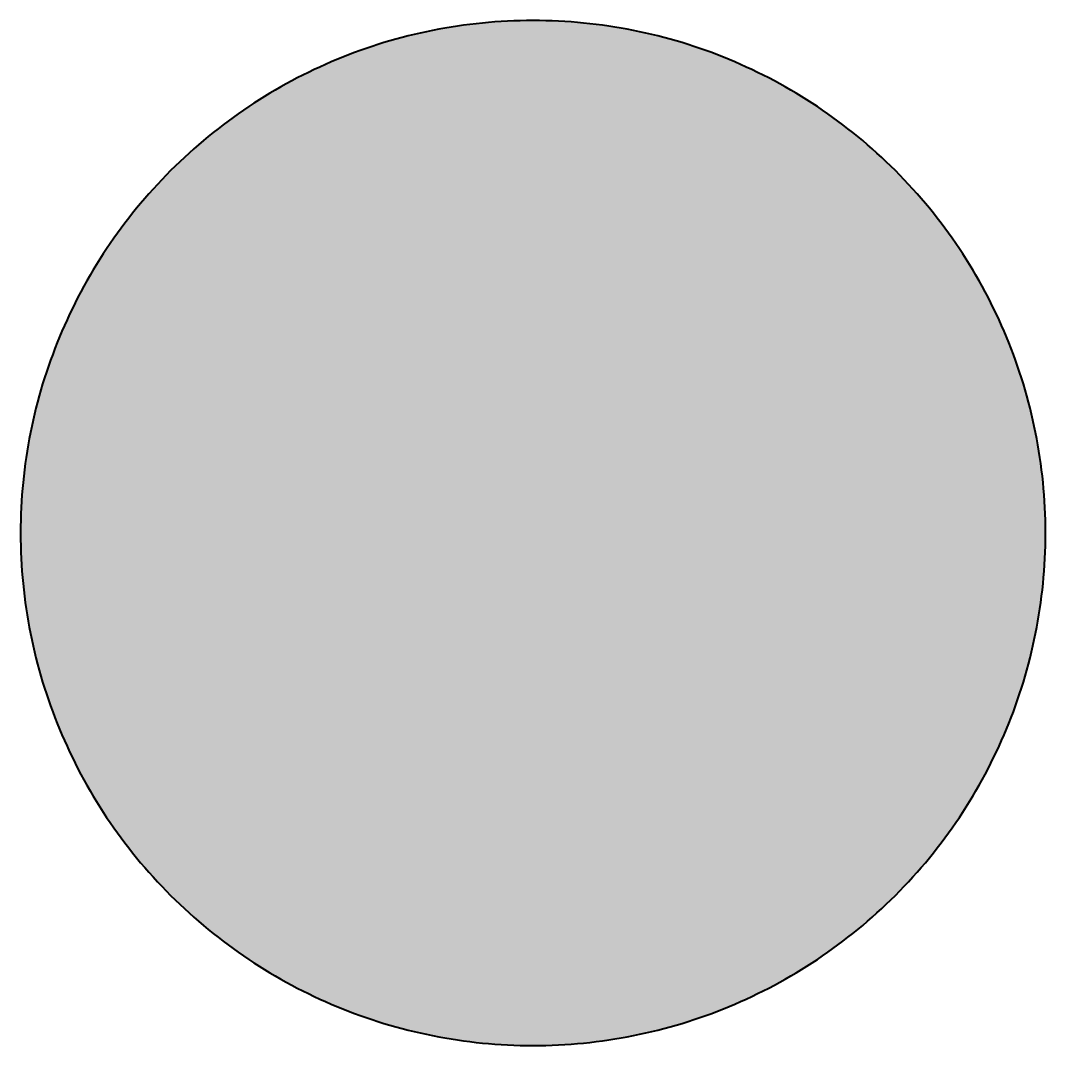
# Model space of a CAD drawing. Header units: metres. Extents: x -10.3 to 34.1, y -1.5 to 32.9.
# Drawn here: x 23.65 to 28.1, y 24.708 to 29.159 of the extents above; entities that cross this region are included whole.
import ezdxf
from ezdxf.enums import TextEntityAlignment as Align

# ---------------------------------------------------------------- set-up
doc = ezdxf.new("R2010")
doc.units = ezdxf.units.M
doc.styles.add('DZ', font='arialbd.ttf')

# ---------------------------------------------------------------- blocks, each defined once
blk = doc.blocks.new('*U11')
at = {"true_color": 0xf1efea}
blk.add_hatch(color=7, dxfattribs=at).paths.add_polyline_path([(3.175, 0), (3.1747, 0.0395), (3.174, 0.0789), (3.1728, 0.1182), (3.1711, 0.1574), (3.1689, 0.1967), (3.1662, 0.2358), (3.1631, 0.2748), (3.1595, 0.3138), (3.1554, 0.3527), (3.1508, 0.3915), (3.1457, 0.4302), (3.1402, 0.4688), (3.1342, 0.5074), (3.1277, 0.5458), (3.1208, 0.5841), (3.1134, 0.6223), (3.1055, 0.6604), (3.0972, 0.6984), (3.0885, 0.7362), (3.0793, 0.7739), (3.0696, 0.8115), (3.0594, 0.8489), (3.0488, 0.8863), (3.0377, 0.9234), (3.0263, 0.9604), (3.0143, 0.9973), (3.0019, 1.0339), (2.9891, 1.0705), (2.9758, 1.1069), (2.9621, 1.1431), (2.9479, 1.1792), (2.9333, 1.215), (2.9183, 1.2507), (2.9029, 1.2862), (2.8869, 1.3215), (2.8705, 1.3566), (2.8538, 1.3916), (2.8366, 1.4262), (2.819, 1.4607), (2.801, 1.495), (2.7825, 1.5292), (2.7636, 1.563), (2.7443, 1.5967), (2.7246, 1.6301), (2.7044, 1.6633), (2.6839, 1.6963), (2.663, 1.729), (2.6416, 1.7615), (2.6198, 1.7937), (2.5976, 1.8257), (2.575, 1.8574), (2.552, 1.8889), (2.5286, 1.9202), (2.5048, 1.9511), (2.4805, 1.9817), (2.456, 2.0121), (2.4309, 2.0423), (2.4056, 2.0721), (2.3798, 2.1017), (2.3536, 2.1309), (2.3271, 2.16), (2.3001, 2.1886), (2.2728, 2.217), (2.2451, 2.245), (2.217, 2.2727), (2.1886, 2.3001), (2.16, 2.3271), (2.1309, 2.3536), (2.1017, 2.3798), (2.0721, 2.4055), (2.0423, 2.4309), (2.0121, 2.4559), (1.9817, 2.4805), (1.9511, 2.5048), (1.9202, 2.5285), (1.8889, 2.5519), (1.8575, 2.5749), (1.8257, 2.5976), (1.7938, 2.6197), (1.7615, 2.6415), (1.729, 2.663), (1.6963, 2.6839), (1.6633, 2.7044), (1.6302, 2.7246), (1.5967, 2.7443), (1.563, 2.7636), (1.5292, 2.7825), (1.4951, 2.8009), (1.4608, 2.819), (1.4262, 2.8366), (1.3916, 2.8538), (1.3566, 2.8706), (1.3215, 2.8869), (1.2862, 2.9028), (1.2507, 2.9183), (1.215, 2.9333), (1.1791, 2.9479), (1.1431, 2.962), (1.1069, 2.9758), (1.0705, 2.9891), (1.034, 3.0019), (0.9973, 3.0143), (0.9604, 3.0263), (0.9234, 3.0378), (0.8862, 3.0488), (0.849, 3.0594), (0.8115, 3.0696), (0.7739, 3.0792), (0.7362, 3.0885), (0.6984, 3.0973), (0.6604, 3.1056), (0.6223, 3.1134), (0.5841, 3.1208), (0.5458, 3.1278), (0.5074, 3.1342), (0.4689, 3.1402), (0.4302, 3.1458), (0.3915, 3.1508), (0.3527, 3.1554), (0.3138, 3.1595), (0.2749, 3.1631), (0.2358, 3.1663), (0.1966, 3.1689), (0.1574, 3.1711), (0.1182, 3.1728), (0.0788, 3.174), (0.0394, 3.1748), (0, 3.175), (-0.0395, 3.1748), (-0.0789, 3.174), (-0.1182, 3.1728), (-0.1574, 3.1711), (-0.1967, 3.1689), (-0.2358, 3.1663), (-0.2748, 3.1631), (-0.3138, 3.1595), (-0.3527, 3.1554), (-0.3915, 3.1508), (-0.4302, 3.1458), (-0.4688, 3.1402), (-0.5074, 3.1342), (-0.5458, 3.1278), (-0.5841, 3.1208), (-0.6223, 3.1134), (-0.6604, 3.1056), (-0.6984, 3.0973), (-0.7362, 3.0885), (-0.7739, 3.0792), (-0.8115, 3.0696), (-0.8489, 3.0594), (-0.8863, 3.0488), (-0.9234, 3.0378), (-0.9604, 3.0263), (-0.9973, 3.0143), (-1.0339, 3.0019), (-1.0705, 2.9891), (-1.1069, 2.9758), (-1.1431, 2.962), (-1.1792, 2.9479), (-1.215, 2.9333), (-1.2507, 2.9183), (-1.2862, 2.9028), (-1.3215, 2.8869), (-1.3567, 2.8706), (-1.3916, 2.8538), (-1.4262, 2.8366), (-1.4607, 2.819), (-1.495, 2.8009), (-1.5292, 2.7825), (-1.563, 2.7636), (-1.5967, 2.7443), (-1.6301, 2.7246), (-1.6633, 2.7044), (-1.6963, 2.6839), (-1.729, 2.663), (-1.7615, 2.6415), (-1.7937, 2.6197), (-1.8257, 2.5976), (-1.8574, 2.5749), (-1.8889, 2.5519), (-1.9202, 2.5285), (-1.9511, 2.5048), (-1.9817, 2.4805), (-2.0121, 2.4559), (-2.0423, 2.4309), (-2.0721, 2.4055), (-2.1017, 2.3798), (-2.1309, 2.3536), (-2.16, 2.3271), (-2.1886, 2.3001), (-2.217, 2.2727), (-2.2451, 2.245), (-2.2727, 2.217), (-2.3001, 2.1886), (-2.3271, 2.16), (-2.3536, 2.1309), (-2.3798, 2.1017), (-2.4055, 2.0721), (-2.4309, 2.0423), (-2.4559, 2.0121), (-2.4805, 1.9817), (-2.5048, 1.9511), (-2.5285, 1.9202), (-2.5519, 1.8889), (-2.5749, 1.8574), (-2.5976, 1.8257), (-2.6197, 1.7937), (-2.6415, 1.7615), (-2.663, 1.729), (-2.6839, 1.6963), (-2.7044, 1.6633), (-2.7246, 1.6301), (-2.7443, 1.5967), (-2.7636, 1.563), (-2.7825, 1.5292), (-2.8009, 1.495), (-2.819, 1.4607), (-2.8366, 1.4262), (-2.8538, 1.3916), (-2.8706, 1.3566), (-2.8869, 1.3215), (-2.9028, 1.2862), (-2.9183, 1.2507), (-2.9333, 1.215), (-2.9479, 1.1792), (-2.962, 1.1431), (-2.9758, 1.1069), (-2.9891, 1.0705), (-3.0019, 1.0339), (-3.0143, 0.9973), (-3.0263, 0.9604), (-3.0378, 0.9234), (-3.0488, 0.8863), (-3.0594, 0.8489), (-3.0696, 0.8115), (-3.0792, 0.7739), (-3.0885, 0.7362), (-3.0973, 0.6984), (-3.1056, 0.6604), (-3.1134, 0.6223), (-3.1208, 0.5841), (-3.1278, 0.5458), (-3.1342, 0.5074), (-3.1402, 0.4688), (-3.1458, 0.4302), (-3.1508, 0.3915), (-3.1554, 0.3527), (-3.1595, 0.3138), (-3.1631, 0.2748), (-3.1663, 0.2358), (-3.1689, 0.1967), (-3.1711, 0.1574), (-3.1728, 0.1182), (-3.174, 0.0789), (-3.1748, 0.0395), (-3.175, 0), (-3.1748, -0.0394), (-3.174, -0.0788), (-3.1728, -0.1182), (-3.1711, -0.1574), (-3.1689, -0.1966), (-3.1663, -0.2358), (-3.1631, -0.2749), (-3.1595, -0.3138), (-3.1554, -0.3527), (-3.1508, -0.3915), (-3.1458, -0.4302), (-3.1402, -0.4689), (-3.1342, -0.5073), (-3.1278, -0.5458), (-3.1208, -0.5841), (-3.1134, -0.6223), (-3.1056, -0.6604), (-3.0973, -0.6984), (-3.0885, -0.7362), (-3.0792, -0.7739), (-3.0696, -0.8115), (-3.0594, -0.849), (-3.0488, -0.8862), (-3.0378, -0.9234), (-3.0263, -0.9604), (-3.0143, -0.9973), (-3.0019, -1.034), (-2.9891, -1.0705), (-2.9758, -1.1069), (-2.962, -1.1431), (-2.9479, -1.1791), (-2.9333, -1.215), (-2.9183, -1.2507), (-2.9028, -1.2862), (-2.8869, -1.3215), (-2.8706, -1.3566), (-2.8538, -1.3916), (-2.8366, -1.4262), (-2.819, -1.4608), (-2.8009, -1.4951), (-2.7825, -1.5292), (-2.7636, -1.563), (-2.7443, -1.5967), (-2.7246, -1.6302), (-2.7044, -1.6633), (-2.6839, -1.6963), (-2.663, -1.729), (-2.6415, -1.7615), (-2.6197, -1.7938), (-2.5976, -1.8257), (-2.5749, -1.8575), (-2.5519, -1.8889), (-2.5285, -1.9202), (-2.5048, -1.9511), (-2.4805, -1.9817), (-2.4559, -2.0121), (-2.4309, -2.0423), (-2.4055, -2.0721), (-2.3798, -2.1017), (-2.3536, -2.1309), (-2.3271, -2.16), (-2.3001, -2.1886), (-2.2727, -2.217), (-2.2451, -2.2451), (-2.217, -2.2728), (-2.1886, -2.3001), (-2.16, -2.3271), (-2.1309, -2.3536), (-2.1017, -2.3798), (-2.0721, -2.4056), (-2.0423, -2.4309), (-2.0121, -2.456), (-1.9817, -2.4805), (-1.9511, -2.5048), (-1.9202, -2.5286), (-1.8889, -2.552), (-1.8574, -2.575), (-1.8257, -2.5976), (-1.7937, -2.6198), (-1.7615, -2.6416), (-1.729, -2.663), (-1.6963, -2.6839), (-1.6633, -2.7044), (-1.6301, -2.7246), (-1.5967, -2.7443), (-1.563, -2.7636), (-1.5292, -2.7825), (-1.495, -2.801), (-1.4607, -2.819), (-1.4262, -2.8366), (-1.3916, -2.8538), (-1.3567, -2.8705), (-1.3215, -2.8869), (-1.2862, -2.9028), (-1.2507, -2.9183), (-1.215, -2.9333), (-1.1792, -2.9479), (-1.1431, -2.9621), (-1.1069, -2.9758), (-1.0705, -2.9891), (-1.0339, -3.0019), (-0.9973, -3.0143), (-0.9604, -3.0263), (-0.9234, -3.0377), (-0.8863, -3.0488), (-0.8489, -3.0594), (-0.8115, -3.0696), (-0.7739, -3.0793), (-0.7362, -3.0885), (-0.6984, -3.0972), (-0.6604, -3.1055), (-0.6223, -3.1134), (-0.5841, -3.1208), (-0.5458, -3.1277), (-0.5074, -3.1342), (-0.4688, -3.1402), (-0.4302, -3.1457), (-0.3915, -3.1508), (-0.3527, -3.1554), (-0.3138, -3.1595), (-0.2748, -3.1631), (-0.2358, -3.1662), (-0.1967, -3.1689), (-0.1574, -3.1711), (-0.1182, -3.1728), (-0.0789, -3.174), (-0.0395, -3.1747), (0, -3.175), (0.0394, -3.1747), (0.0788, -3.174), (0.1182, -3.1728), (0.1574, -3.1711), (0.1966, -3.1689), (0.2358, -3.1662), (0.2749, -3.1631), (0.3138, -3.1595), (0.3527, -3.1554), (0.3915, -3.1508), (0.4302, -3.1457), (0.4689, -3.1402), (0.5074, -3.1342), (0.5458, -3.1277), (0.5841, -3.1208), (0.6223, -3.1134), (0.6604, -3.1055), (0.6984, -3.0972), (0.7362, -3.0885), (0.7739, -3.0793), (0.8115, -3.0696), (0.849, -3.0594), (0.8862, -3.0488), (0.9234, -3.0377), (0.9604, -3.0263), (0.9973, -3.0143), (1.034, -3.0019), (1.0705, -2.9891), (1.1069, -2.9758), (1.1431, -2.9621), (1.1791, -2.9479), (1.215, -2.9333), (1.2507, -2.9183), (1.2862, -2.9028), (1.3215, -2.8869), (1.3566, -2.8705), (1.3916, -2.8538), (1.4262, -2.8366), (1.4608, -2.819), (1.4951, -2.801), (1.5292, -2.7825), (1.563, -2.7636), (1.5967, -2.7443), (1.6302, -2.7246), (1.6633, -2.7044), (1.6963, -2.6839), (1.729, -2.663), (1.7615, -2.6416), (1.7938, -2.6198), (1.8257, -2.5976), (1.8575, -2.575), (1.8889, -2.552), (1.9202, -2.5286), (1.9511, -2.5048), (1.9817, -2.4805), (2.0121, -2.456), (2.0423, -2.4309), (2.0721, -2.4056), (2.1017, -2.3798), (2.1309, -2.3536), (2.16, -2.3271), (2.1886, -2.3001), (2.217, -2.2728), (2.2451, -2.2451), (2.2728, -2.217), (2.3001, -2.1886), (2.3271, -2.16), (2.3536, -2.1309), (2.3798, -2.1017), (2.4056, -2.0721), (2.4309, -2.0423), (2.456, -2.0121), (2.4805, -1.9817), (2.5048, -1.9511), (2.5286, -1.9202), (2.552, -1.8889), (2.575, -1.8575), (2.5976, -1.8257), (2.6198, -1.7938), (2.6416, -1.7615), (2.663, -1.729), (2.6839, -1.6963), (2.7044, -1.6633), (2.7246, -1.6302), (2.7443, -1.5967), (2.7636, -1.563), (2.7825, -1.5292), (2.801, -1.4951), (2.819, -1.4608), (2.8366, -1.4262), (2.8538, -1.3916), (2.8705, -1.3566), (2.8869, -1.3215), (2.9029, -1.2862), (2.9183, -1.2507), (2.9333, -1.215), (2.9479, -1.1791), (2.9621, -1.1431), (2.9758, -1.1069), (2.9891, -1.0705), (3.0019, -1.034), (3.0143, -0.9973), (3.0263, -0.9604), (3.0377, -0.9234), (3.0488, -0.8862), (3.0594, -0.849), (3.0696, -0.8115), (3.0793, -0.7739), (3.0885, -0.7362), (3.0972, -0.6984), (3.1055, -0.6604), (3.1134, -0.6223), (3.1208, -0.5841), (3.1277, -0.5458), (3.1342, -0.5073), (3.1402, -0.4689), (3.1457, -0.4302), (3.1508, -0.3915), (3.1554, -0.3527), (3.1595, -0.3138), (3.1631, -0.2749), (3.1662, -0.2358), (3.1689, -0.1966), (3.1711, -0.1574), (3.1728, -0.1182), (3.174, -0.0788), (3.1747, -0.0394), (3.175, 0)])
at = {"color": 7, "true_color": 0xf1efea}
blk.add_lwpolyline([(3.175, 0), (3.1747, 0.0395), (3.174, 0.0789), (3.1728, 0.1182), (3.1711, 0.1574), (3.1689, 0.1967), (3.1662, 0.2358), (3.1631, 0.2748), (3.1595, 0.3138), (3.1554, 0.3527), (3.1508, 0.3915), (3.1457, 0.4302), (3.1402, 0.4688), (3.1342, 0.5074), (3.1277, 0.5458), (3.1208, 0.5841), (3.1134, 0.6223), (3.1055, 0.6604), (3.0972, 0.6984), (3.0885, 0.7362), (3.0793, 0.7739), (3.0696, 0.8115), (3.0594, 0.8489), (3.0488, 0.8863), (3.0377, 0.9234), (3.0263, 0.9604), (3.0143, 0.9973), (3.0019, 1.0339), (2.9891, 1.0705), (2.9758, 1.1069), (2.9621, 1.1431), (2.9479, 1.1792), (2.9333, 1.215), (2.9183, 1.2507), (2.9029, 1.2862), (2.8869, 1.3215), (2.8705, 1.3566), (2.8538, 1.3916), (2.8366, 1.4262), (2.819, 1.4607), (2.801, 1.495), (2.7825, 1.5292), (2.7636, 1.563), (2.7443, 1.5967), (2.7246, 1.6301), (2.7044, 1.6633), (2.6839, 1.6963), (2.663, 1.729), (2.6416, 1.7615), (2.6198, 1.7937), (2.5976, 1.8257), (2.575, 1.8574), (2.552, 1.8889), (2.5286, 1.9202), (2.5048, 1.9511), (2.4805, 1.9817), (2.456, 2.0121), (2.4309, 2.0423), (2.4056, 2.0721), (2.3798, 2.1017), (2.3536, 2.1309), (2.3271, 2.16), (2.3001, 2.1886), (2.2728, 2.217), (2.2451, 2.245), (2.217, 2.2727), (2.1886, 2.3001), (2.16, 2.3271), (2.1309, 2.3536), (2.1017, 2.3798), (2.0721, 2.4055), (2.0423, 2.4309), (2.0121, 2.4559), (1.9817, 2.4805), (1.9511, 2.5048), (1.9202, 2.5285), (1.8889, 2.5519), (1.8575, 2.5749), (1.8257, 2.5976), (1.7938, 2.6197), (1.7615, 2.6415), (1.729, 2.663), (1.6963, 2.6839), (1.6633, 2.7044), (1.6302, 2.7246), (1.5967, 2.7443), (1.563, 2.7636), (1.5292, 2.7825), (1.4951, 2.8009), (1.4608, 2.819), (1.4262, 2.8366), (1.3916, 2.8538), (1.3566, 2.8706), (1.3215, 2.8869), (1.2862, 2.9028), (1.2507, 2.9183), (1.215, 2.9333), (1.1791, 2.9479), (1.1431, 2.962), (1.1069, 2.9758), (1.0705, 2.9891), (1.034, 3.0019), (0.9973, 3.0143), (0.9604, 3.0263), (0.9234, 3.0378), (0.8862, 3.0488), (0.849, 3.0594), (0.8115, 3.0696), (0.7739, 3.0792), (0.7362, 3.0885), (0.6984, 3.0973), (0.6604, 3.1056), (0.6223, 3.1134), (0.5841, 3.1208), (0.5458, 3.1278), (0.5074, 3.1342), (0.4689, 3.1402), (0.4302, 3.1458), (0.3915, 3.1508), (0.3527, 3.1554), (0.3138, 3.1595), (0.2749, 3.1631), (0.2358, 3.1663), (0.1966, 3.1689), (0.1574, 3.1711), (0.1182, 3.1728), (0.0788, 3.174), (0.0394, 3.1748), (0, 3.175), (-0.0395, 3.1748), (-0.0789, 3.174), (-0.1182, 3.1728), (-0.1574, 3.1711), (-0.1967, 3.1689), (-0.2358, 3.1663), (-0.2748, 3.1631), (-0.3138, 3.1595), (-0.3527, 3.1554), (-0.3915, 3.1508), (-0.4302, 3.1458), (-0.4688, 3.1402), (-0.5074, 3.1342), (-0.5458, 3.1278), (-0.5841, 3.1208), (-0.6223, 3.1134), (-0.6604, 3.1056), (-0.6984, 3.0973), (-0.7362, 3.0885), (-0.7739, 3.0792), (-0.8115, 3.0696), (-0.8489, 3.0594), (-0.8863, 3.0488), (-0.9234, 3.0378), (-0.9604, 3.0263), (-0.9973, 3.0143), (-1.0339, 3.0019), (-1.0705, 2.9891), (-1.1069, 2.9758), (-1.1431, 2.962), (-1.1792, 2.9479), (-1.215, 2.9333), (-1.2507, 2.9183), (-1.2862, 2.9028), (-1.3215, 2.8869), (-1.3567, 2.8706), (-1.3916, 2.8538), (-1.4262, 2.8366), (-1.4607, 2.819), (-1.495, 2.8009), (-1.5292, 2.7825), (-1.563, 2.7636), (-1.5967, 2.7443), (-1.6301, 2.7246), (-1.6633, 2.7044), (-1.6963, 2.6839), (-1.729, 2.663), (-1.7615, 2.6415), (-1.7937, 2.6197), (-1.8257, 2.5976), (-1.8574, 2.5749), (-1.8889, 2.5519), (-1.9202, 2.5285), (-1.9511, 2.5048), (-1.9817, 2.4805), (-2.0121, 2.4559), (-2.0423, 2.4309), (-2.0721, 2.4055), (-2.1017, 2.3798), (-2.1309, 2.3536), (-2.16, 2.3271), (-2.1886, 2.3001), (-2.217, 2.2727), (-2.2451, 2.245), (-2.2727, 2.217), (-2.3001, 2.1886), (-2.3271, 2.16), (-2.3536, 2.1309), (-2.3798, 2.1017), (-2.4055, 2.0721), (-2.4309, 2.0423), (-2.4559, 2.0121), (-2.4805, 1.9817), (-2.5048, 1.9511), (-2.5285, 1.9202), (-2.5519, 1.8889), (-2.5749, 1.8574), (-2.5976, 1.8257), (-2.6197, 1.7937), (-2.6415, 1.7615), (-2.663, 1.729), (-2.6839, 1.6963), (-2.7044, 1.6633), (-2.7246, 1.6301), (-2.7443, 1.5967), (-2.7636, 1.563), (-2.7825, 1.5292), (-2.8009, 1.495), (-2.819, 1.4607), (-2.8366, 1.4262), (-2.8538, 1.3916), (-2.8706, 1.3566), (-2.8869, 1.3215), (-2.9028, 1.2862), (-2.9183, 1.2507), (-2.9333, 1.215), (-2.9479, 1.1792), (-2.962, 1.1431), (-2.9758, 1.1069), (-2.9891, 1.0705), (-3.0019, 1.0339), (-3.0143, 0.9973), (-3.0263, 0.9604), (-3.0378, 0.9234), (-3.0488, 0.8863), (-3.0594, 0.8489), (-3.0696, 0.8115), (-3.0792, 0.7739), (-3.0885, 0.7362), (-3.0973, 0.6984), (-3.1056, 0.6604), (-3.1134, 0.6223), (-3.1208, 0.5841), (-3.1278, 0.5458), (-3.1342, 0.5074), (-3.1402, 0.4688), (-3.1458, 0.4302), (-3.1508, 0.3915), (-3.1554, 0.3527), (-3.1595, 0.3138), (-3.1631, 0.2748), (-3.1663, 0.2358), (-3.1689, 0.1967), (-3.1711, 0.1574), (-3.1728, 0.1182), (-3.174, 0.0789), (-3.1748, 0.0395), (-3.175, 0), (-3.1748, -0.0394), (-3.174, -0.0788), (-3.1728, -0.1182), (-3.1711, -0.1574), (-3.1689, -0.1966), (-3.1663, -0.2358), (-3.1631, -0.2749), (-3.1595, -0.3138), (-3.1554, -0.3527), (-3.1508, -0.3915), (-3.1458, -0.4302), (-3.1402, -0.4689), (-3.1342, -0.5073), (-3.1278, -0.5458), (-3.1208, -0.5841), (-3.1134, -0.6223), (-3.1056, -0.6604), (-3.0973, -0.6984), (-3.0885, -0.7362), (-3.0792, -0.7739), (-3.0696, -0.8115), (-3.0594, -0.849), (-3.0488, -0.8862), (-3.0378, -0.9234), (-3.0263, -0.9604), (-3.0143, -0.9973), (-3.0019, -1.034), (-2.9891, -1.0705), (-2.9758, -1.1069), (-2.962, -1.1431), (-2.9479, -1.1791), (-2.9333, -1.215), (-2.9183, -1.2507), (-2.9028, -1.2862), (-2.8869, -1.3215), (-2.8706, -1.3566), (-2.8538, -1.3916), (-2.8366, -1.4262), (-2.819, -1.4608), (-2.8009, -1.4951), (-2.7825, -1.5292), (-2.7636, -1.563), (-2.7443, -1.5967), (-2.7246, -1.6302), (-2.7044, -1.6633), (-2.6839, -1.6963), (-2.663, -1.729), (-2.6415, -1.7615), (-2.6197, -1.7938), (-2.5976, -1.8257), (-2.5749, -1.8575), (-2.5519, -1.8889), (-2.5285, -1.9202), (-2.5048, -1.9511), (-2.4805, -1.9817), (-2.4559, -2.0121), (-2.4309, -2.0423), (-2.4055, -2.0721), (-2.3798, -2.1017), (-2.3536, -2.1309), (-2.3271, -2.16), (-2.3001, -2.1886), (-2.2727, -2.217), (-2.2451, -2.2451), (-2.217, -2.2728), (-2.1886, -2.3001), (-2.16, -2.3271), (-2.1309, -2.3536), (-2.1017, -2.3798), (-2.0721, -2.4056), (-2.0423, -2.4309), (-2.0121, -2.456), (-1.9817, -2.4805), (-1.9511, -2.5048), (-1.9202, -2.5286), (-1.8889, -2.552), (-1.8574, -2.575), (-1.8257, -2.5976), (-1.7937, -2.6198), (-1.7615, -2.6416), (-1.729, -2.663), (-1.6963, -2.6839), (-1.6633, -2.7044), (-1.6301, -2.7246), (-1.5967, -2.7443), (-1.563, -2.7636), (-1.5292, -2.7825), (-1.495, -2.801), (-1.4607, -2.819), (-1.4262, -2.8366), (-1.3916, -2.8538), (-1.3567, -2.8705), (-1.3215, -2.8869), (-1.2862, -2.9028), (-1.2507, -2.9183), (-1.215, -2.9333), (-1.1792, -2.9479), (-1.1431, -2.9621), (-1.1069, -2.9758), (-1.0705, -2.9891), (-1.0339, -3.0019), (-0.9973, -3.0143), (-0.9604, -3.0263), (-0.9234, -3.0377), (-0.8863, -3.0488), (-0.8489, -3.0594), (-0.8115, -3.0696), (-0.7739, -3.0793), (-0.7362, -3.0885), (-0.6984, -3.0972), (-0.6604, -3.1055), (-0.6223, -3.1134), (-0.5841, -3.1208), (-0.5458, -3.1277), (-0.5074, -3.1342), (-0.4688, -3.1402), (-0.4302, -3.1457), (-0.3915, -3.1508), (-0.3527, -3.1554), (-0.3138, -3.1595), (-0.2748, -3.1631), (-0.2358, -3.1662), (-0.1967, -3.1689), (-0.1574, -3.1711), (-0.1182, -3.1728), (-0.0789, -3.174), (-0.0395, -3.1747), (0, -3.175), (0.0394, -3.1747), (0.0788, -3.174), (0.1182, -3.1728), (0.1574, -3.1711), (0.1966, -3.1689), (0.2358, -3.1662), (0.2749, -3.1631), (0.3138, -3.1595), (0.3527, -3.1554), (0.3915, -3.1508), (0.4302, -3.1457), (0.4689, -3.1402), (0.5074, -3.1342), (0.5458, -3.1277), (0.5841, -3.1208), (0.6223, -3.1134), (0.6604, -3.1055), (0.6984, -3.0972), (0.7362, -3.0885), (0.7739, -3.0793), (0.8115, -3.0696), (0.849, -3.0594), (0.8862, -3.0488), (0.9234, -3.0377), (0.9604, -3.0263), (0.9973, -3.0143), (1.034, -3.0019), (1.0705, -2.9891), (1.1069, -2.9758), (1.1431, -2.9621), (1.1791, -2.9479), (1.215, -2.9333), (1.2507, -2.9183), (1.2862, -2.9028), (1.3215, -2.8869), (1.3566, -2.8705), (1.3916, -2.8538), (1.4262, -2.8366), (1.4608, -2.819), (1.4951, -2.801), (1.5292, -2.7825), (1.563, -2.7636), (1.5967, -2.7443), (1.6302, -2.7246), (1.6633, -2.7044), (1.6963, -2.6839), (1.729, -2.663), (1.7615, -2.6416), (1.7938, -2.6198), (1.8257, -2.5976), (1.8575, -2.575), (1.8889, -2.552), (1.9202, -2.5286), (1.9511, -2.5048), (1.9817, -2.4805), (2.0121, -2.456), (2.0423, -2.4309), (2.0721, -2.4056), (2.1017, -2.3798), (2.1309, -2.3536), (2.16, -2.3271), (2.1886, -2.3001), (2.217, -2.2728), (2.2451, -2.2451), (2.2728, -2.217), (2.3001, -2.1886), (2.3271, -2.16), (2.3536, -2.1309), (2.3798, -2.1017), (2.4056, -2.0721), (2.4309, -2.0423), (2.456, -2.0121), (2.4805, -1.9817), (2.5048, -1.9511), (2.5286, -1.9202), (2.552, -1.8889), (2.575, -1.8575), (2.5976, -1.8257), (2.6198, -1.7938), (2.6416, -1.7615), (2.663, -1.729), (2.6839, -1.6963), (2.7044, -1.6633), (2.7246, -1.6302), (2.7443, -1.5967), (2.7636, -1.563), (2.7825, -1.5292), (2.801, -1.4951), (2.819, -1.4608), (2.8366, -1.4262), (2.8538, -1.3916), (2.8705, -1.3566), (2.8869, -1.3215), (2.9029, -1.2862), (2.9183, -1.2507), (2.9333, -1.215), (2.9479, -1.1791), (2.9621, -1.1431), (2.9758, -1.1069), (2.9891, -1.0705), (3.0019, -1.034), (3.0143, -0.9973), (3.0263, -0.9604), (3.0377, -0.9234), (3.0488, -0.8862), (3.0594, -0.849), (3.0696, -0.8115), (3.0793, -0.7739), (3.0885, -0.7362), (3.0972, -0.6984), (3.1055, -0.6604), (3.1134, -0.6223), (3.1208, -0.5841), (3.1277, -0.5458), (3.1342, -0.5073), (3.1402, -0.4689), (3.1457, -0.4302), (3.1508, -0.3915), (3.1554, -0.3527), (3.1595, -0.3138), (3.1631, -0.2749), (3.1662, -0.2358), (3.1689, -0.1966), (3.1711, -0.1574), (3.1728, -0.1182), (3.174, -0.0788), (3.1747, -0.0394), (3.175, 0), (3.175, 0)], dxfattribs=at)
at = {"color": 252, "true_color": 0x8e9290, "style": 'DZ', "width": 0.75}
blk.add_attdef('RYCHLOST', text='', height=3.2, dxfattribs=at).set_placement((0, 0), align=Align.MIDDLE_CENTER)

msp = doc.modelspace()

# ---------------------------------------------------------------- block references
at = {"xscale": 0.7008395805220671, "yscale": 0.7008395805220671, "zscale": 0.7008395805220671}
msp.add_blockref('*U11', (25.8751, 26.9333), dxfattribs=at).add_auto_attribs({'RYCHLOST': '50'})

doc.saveas('drawing.dxf')
